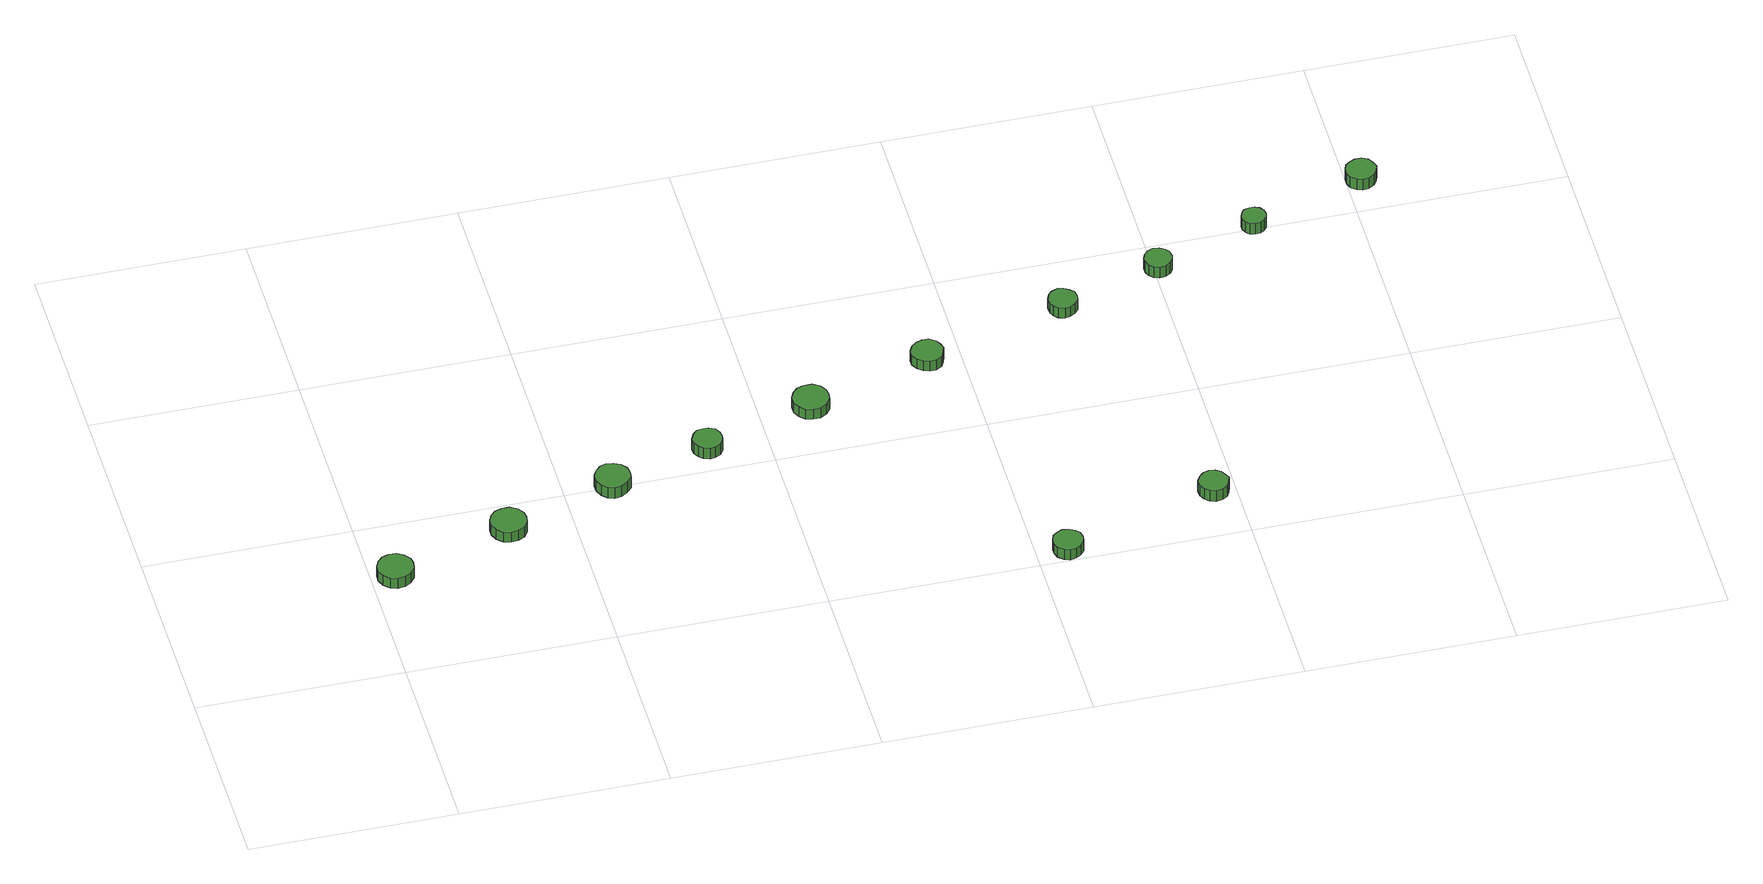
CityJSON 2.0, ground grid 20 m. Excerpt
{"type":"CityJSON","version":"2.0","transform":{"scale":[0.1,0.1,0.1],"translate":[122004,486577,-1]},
"CityObjects":{
"tree1":{"type":"SolitaryVegetationObject","attributes":{"function":"something"},"geometry":[{"type":"MultiSurface","lod":"1","boundaries":[[[0,1,2,3,4,5,6,7,8,9,10,11,12,13,14]],[[15,16,17,18,19,20,21,22,23,24,25,26,27,28,29]],[[0,29,28,1]],[[1,28,27,2]],[[2,27,26,3]],[[3,26,25,4]],[[4,25,24,5]],[[5,24,23,6]],[[6,23,22,7]],[[7,22,21,8]],[[8,21,20,9]],[[9,20,19,10]],[[10,19,18,11]],[[11,18,17,12]],[[12,17,16,13]],[[13,16,15,14]],[[14,15,29,0]]]}]},
"tree2":{"type":"SolitaryVegetationObject","attributes":{"function":"something"},"geometry":[{"type":"MultiSurface","lod":"1","boundaries":[[[30,31,32,33,34,35,36,37,38,39,40,41,42,43,44]],[[45,46,47,48,49,50,51,52,53,54,55,56,57,58,59]],[[30,59,58,31]],[[31,58,57,32]],[[32,57,56,33]],[[33,56,55,34]],[[34,55,54,35]],[[35,54,53,36]],[[36,53,52,37]],[[37,52,51,38]],[[38,51,50,39]],[[39,50,49,40]],[[40,49,48,41]],[[41,48,47,42]],[[42,47,46,43]],[[43,46,45,44]],[[44,45,59,30]]]}]},
"tree3":{"type":"SolitaryVegetationObject","attributes":{"function":"something"},"geometry":[{"type":"MultiSurface","lod":"1","boundaries":[[[60,61,62,63,64,65,66,67,68,69,70,71,72,73,74]],[[75,76,77,78,79,80,81,82,83,84,85,86,87,88,89]],[[60,89,88,61]],[[61,88,87,62]],[[62,87,86,63]],[[63,86,85,64]],[[64,85,84,65]],[[65,84,83,66]],[[66,83,82,67]],[[67,82,81,68]],[[68,81,80,69]],[[69,80,79,70]],[[70,79,78,71]],[[71,78,77,72]],[[72,77,76,73]],[[73,76,75,74]],[[74,75,89,60]]]}]},
"tree4":{"type":"SolitaryVegetationObject","attributes":{"function":"something"},"geometry":[{"type":"MultiSurface","lod":"1","boundaries":[[[90,91,92,93,94,95,96,97,98,99,100,101,102,103,104]],[[105,106,107,108,109,110,111,112,113,114,115,116,117,118,119]],[[90,119,118,91]],[[91,118,117,92]],[[92,117,116,93]],[[93,116,115,94]],[[94,115,114,95]],[[95,114,113,96]],[[96,113,112,97]],[[97,112,111,98]],[[98,111,110,99]],[[99,110,109,100]],[[100,109,108,101]],[[101,108,107,102]],[[102,107,106,103]],[[103,106,105,104]],[[104,105,119,90]]]}]},
"tree5":{"type":"SolitaryVegetationObject","attributes":{"function":"something"},"geometry":[{"type":"MultiSurface","lod":"1","boundaries":[[[120,121,122,123,124,125,126,127,128,129,130,131,132,133,134]],[[135,136,137,138,139,140,141,142,143,144,145,146,147,148,149]],[[120,149,148,121]],[[121,148,147,122]],[[122,147,146,123]],[[123,146,145,124]],[[124,145,144,125]],[[125,144,143,126]],[[126,143,142,127]],[[127,142,141,128]],[[128,141,140,129]],[[129,140,139,130]],[[130,139,138,131]],[[131,138,137,132]],[[132,137,136,133]],[[133,136,135,134]],[[134,135,149,120]]]}]},
"tree6":{"type":"SolitaryVegetationObject","attributes":{"function":"something"},"geometry":[{"type":"MultiSurface","lod":"1","boundaries":[[[150,151,152,153,154,155,156,157,158,159,160,161,162,163,164]],[[165,166,167,168,169,170,171,172,173,174,175,176,177,178,179]],[[150,179,178,151]],[[151,178,177,152]],[[152,177,176,153]],[[153,176,175,154]],[[154,175,174,155]],[[155,174,173,156]],[[156,173,172,157]],[[157,172,171,158]],[[158,171,170,159]],[[159,170,169,160]],[[160,169,168,161]],[[161,168,167,162]],[[162,167,166,163]],[[163,166,165,164]],[[164,165,179,150]]]}]},
"tree7":{"type":"SolitaryVegetationObject","attributes":{"function":"something"},"geometry":[{"type":"MultiSurface","lod":"1","boundaries":[[[180,181,182,183,184,185,186,187,188,189,190,191,192,193,194]],[[195,196,197,198,199,200,201,202,203,204,205,206,207,208,209]],[[180,209,208,181]],[[181,208,207,182]],[[182,207,206,183]],[[183,206,205,184]],[[184,205,204,185]],[[185,204,203,186]],[[186,203,202,187]],[[187,202,201,188]],[[188,201,200,189]],[[189,200,199,190]],[[190,199,198,191]],[[191,198,197,192]],[[192,197,196,193]],[[193,196,195,194]],[[194,195,209,180]]]}]},
"tree8":{"type":"SolitaryVegetationObject","attributes":{"function":"something"},"geometry":[{"type":"MultiSurface","lod":"1","boundaries":[[[210,211,212,213,214,215,216,217,218,219,220,221,222,223,224]],[[225,226,227,228,229,230,231,232,233,234,235,236,237,238,239]],[[210,239,238,211]],[[211,238,237,212]],[[212,237,236,213]],[[213,236,235,214]],[[214,235,234,215]],[[215,234,233,216]],[[216,233,232,217]],[[217,232,231,218]],[[218,231,230,219]],[[219,230,229,220]],[[220,229,228,221]],[[221,228,227,222]],[[222,227,226,223]],[[223,226,225,224]],[[224,225,239,210]]]}]},
"tree9":{"type":"SolitaryVegetationObject","attributes":{"function":"something"},"geometry":[{"type":"MultiSurface","lod":"1","boundaries":[[[240,241,242,243,244,245,246,247,248,249,250,251,252,253,254]],[[255,256,257,258,259,260,261,262,263,264,265,266,267,268,269]],[[240,269,268,241]],[[241,268,267,242]],[[242,267,266,243]],[[243,266,265,244]],[[244,265,264,245]],[[245,264,263,246]],[[246,263,262,247]],[[247,262,261,248]],[[248,261,260,249]],[[249,260,259,250]],[[250,259,258,251]],[[251,258,257,252]],[[252,257,256,253]],[[253,256,255,254]],[[254,255,269,240]]]}]},
"tree10":{"type":"SolitaryVegetationObject","attributes":{"function":"something"},"geometry":[{"type":"MultiSurface","lod":"1","boundaries":[[[270,271,272,273,274,275,276,277,278,279,280,281,282,283,284]],[[285,286,287,288,289,290,291,292,293,294,295,296,297,298,299]],[[270,299,298,271]],[[271,298,297,272]],[[272,297,296,273]],[[273,296,295,274]],[[274,295,294,275]],[[275,294,293,276]],[[276,293,292,277]],[[277,292,291,278]],[[278,291,290,279]],[[279,290,289,280]],[[280,289,288,281]],[[281,288,287,282]],[[282,287,286,283]],[[283,286,285,284]],[[284,285,299,270]]]}]},
"tree11":{"type":"SolitaryVegetationObject","attributes":{"function":"something"},"geometry":[{"type":"MultiSurface","lod":"1","boundaries":[[[300,301,302,303,304,305,306,307,308,309,310,311,312,313,314]],[[315,316,317,318,319,320,321,322,323,324,325,326,327,328,329]],[[300,329,328,301]],[[301,328,327,302]],[[302,327,326,303]],[[303,326,325,304]],[[304,325,324,305]],[[305,324,323,306]],[[306,323,322,307]],[[307,322,321,308]],[[308,321,320,309]],[[309,320,319,310]],[[310,319,318,311]],[[311,318,317,312]],[[312,317,316,313]],[[313,316,315,314]],[[314,315,329,300]]]}]},
"tree12":{"type":"SolitaryVegetationObject","attributes":{"function":"something"},"geometry":[{"type":"MultiSurface","lod":"1","boundaries":[[[330,331,332,333,334,335,336,337,338,339,340,341,342,343,344]],[[345,346,347,348,349,350,351,352,353,354,355,356,357,358,359]],[[330,359,358,331]],[[331,358,357,332]],[[332,357,356,333]],[[333,356,355,334]],[[334,355,354,335]],[[335,354,353,336]],[[336,353,352,337]],[[337,352,351,338]],[[338,351,350,339]],[[339,350,349,340]],[[340,349,348,341]],[[341,348,347,342]],[[342,347,346,343]],[[343,346,345,344]],[[344,345,359,330]]]}]}
},
"vertices":[
[40,131,17],[39,138,17],[34,144,17],[28,148,17],[21,148,17],[14,146,17],[9,141,17],[6,135,17],[6,128,17],[9,121,17],[14,116,17],[21,114,17],[28,115,17],[34,118,17],[39,124,17],[39,124,5],[34,118,5],[28,115,5],[21,114,5],[14,116,5],[9,121,5],[6,128,5],[6,135,5],[9,141,5],[14,146,5],[21,148,5],[28,148,5],[34,144,5],[39,138,5],[40,131,5],
[156,167,17],[155,174,17],[151,180,17],[144,184,17],[137,184,17],[130,182,17],[125,177,17],[122,171,17],[122,164,17],[125,157,17],[130,152,17],[137,150,17],[144,151,17],[151,154,17],[155,160,17],[155,160,5],[151,154,5],[144,151,5],[137,150,5],[130,152,5],[125,157,5],[122,164,5],[122,171,5],[125,177,5],[130,182,5],[137,184,5],[144,184,5],[151,180,5],[155,174,5],[156,167,5],
[263,202,18],[262,209,18],[257,215,18],[251,218,18],[244,219,18],[238,217,18],[233,212,18],[230,206,18],[230,199,18],[233,192,18],[238,187,18],[244,185,18],[251,186,18],[257,190,18],[262,195,18],[262,195,5],[257,190,5],[251,186,5],[244,185,5],[238,187,5],[233,192,5],[230,199,5],[230,206,5],[233,212,5],[238,217,5],[244,219,5],[251,218,5],[257,215,5],[262,209,5],[263,202,5],
[357,230,18],[356,236,18],[353,241,18],[347,244,18],[342,244,18],[336,243,18],[332,239,18],[329,233,18],[329,227,18],[332,222,18],[336,218,18],[342,216,18],[347,217,18],[353,220,18],[356,225,18],[356,225,5],[353,220,5],[347,217,5],[342,216,5],[336,218,5],[332,222,5],[329,227,5],[329,233,5],[332,239,5],[336,243,5],[342,244,5],[347,244,5],[353,241,5],[356,236,5],[357,230,5],
[466,263,17],[465,270,17],[461,276,17],[454,280,17],[447,280,17],[440,278,17],[435,273,17],[432,267,17],[432,259,17],[435,253,17],[440,248,17],[447,246,17],[454,246,17],[461,250,17],[465,256,17],[465,256,5],[461,250,5],[454,246,5],[447,246,5],[440,248,5],[435,253,5],[432,259,5],[432,267,5],[435,273,5],[440,278,5],[447,280,5],[454,280,5],[461,276,5],[465,270,5],[466,263,5],
[644,15,18],[643,21,18],[639,25,18],[634,28,18],[628,29,18],[623,27,18],[618,23,18],[616,18,18],[616,12,18],[618,6,18],[623,2,18],[628,0,18],[634,1,18],[639,4,18],[643,9,18],[643,9,6],[639,4,6],[634,1,6],[628,0,6],[623,2,6],[618,6,6],[616,12,6],[616,18,6],[618,23,6],[623,27,6],[628,29,6],[634,28,6],[639,25,6],[643,21,6],[644,15,6],
[584,299,17],[582,305,17],[579,310,17],[573,314,17],[567,314,17],[561,312,17],[556,308,17],[553,302,17],[553,296,17],[556,290,17],[561,286,17],[567,284,17],[573,284,17],[579,287,17],[582,293,17],[582,293,5],[579,287,5],[573,284,5],[567,284,5],[561,286,5],[556,290,5],[553,296,5],[553,302,5],[556,308,5],[561,312,5],[567,314,5],[573,314,5],[579,310,5],[582,305,5],[584,299,5],
[794,61,18],[792,66,18],[789,71,18],[784,74,18],[778,75,18],[772,73,18],[768,69,18],[765,64,18],[765,58,18],[768,52,18],[772,48,18],[778,46,18],[784,47,18],[789,50,18],[792,55,18],[792,55,5],[789,50,5],[784,47,5],[778,46,5],[772,48,5],[768,52,5],[765,58,5],[765,64,5],[768,69,5],[772,73,5],[778,75,5],[784,74,5],[789,71,5],[792,66,5],[794,61,5],
[720,338,17],[719,344,17],[715,348,17],[710,351,17],[705,352,17],[699,350,17],[695,346,17],[693,341,17],[693,335,17],[695,330,17],[699,326,17],[705,324,17],[710,325,17],[715,328,17],[719,332,17],[719,332,5],[715,328,5],[710,325,5],[705,324,5],[699,326,5],[695,330,5],[693,335,5],[693,341,5],[695,346,5],[699,350,5],[705,352,5],[710,351,5],[715,348,5],[719,344,5],[720,338,5],
[817,367,20],[816,373,20],[813,377,20],[808,380,20],[802,381,20],[797,379,20],[793,375,20],[791,370,20],[791,365,20],[793,360,20],[797,356,20],[802,354,20],[808,355,20],[813,358,20],[816,362,20],[816,362,7],[813,358,7],[808,355,7],[802,354,7],[797,356,7],[793,360,7],[791,365,7],[791,370,7],[793,375,7],[797,379,7],[802,381,7],[808,380,7],[813,377,7],[816,373,7],[817,367,7],
[914,399,23],[913,404,23],[910,408,23],[906,410,23],[901,410,23],[896,409,23],[893,406,23],[891,401,23],[891,397,23],[893,392,23],[896,389,23],[901,388,23],[906,388,23],[910,391,23],[913,394,23],[913,394,10],[910,391,10],[906,388,10],[901,388,10],[896,389,10],[893,392,10],[891,397,10],[891,401,10],[893,406,10],[896,409,10],[901,410,10],[906,410,10],[910,408,10],[913,404,10],[914,399,10],
[1027,433,27],[1025,439,27],[1022,444,27],[1016,447,27],[1010,447,27],[1005,445,27],[1000,441,27],[998,436,27],[998,430,27],[1000,424,27],[1005,420,27],[1010,418,27],[1016,419,27],[1022,422,27],[1025,427,27],[1025,427,14],[1022,422,14],[1016,419,14],[1010,418,14],[1005,420,14],[1000,424,14],[998,430,14],[998,436,14],[1000,441,14],[1005,445,14],[1010,447,14],[1016,447,14],[1022,444,14],[1025,439,14],[1027,433,14]
]}
